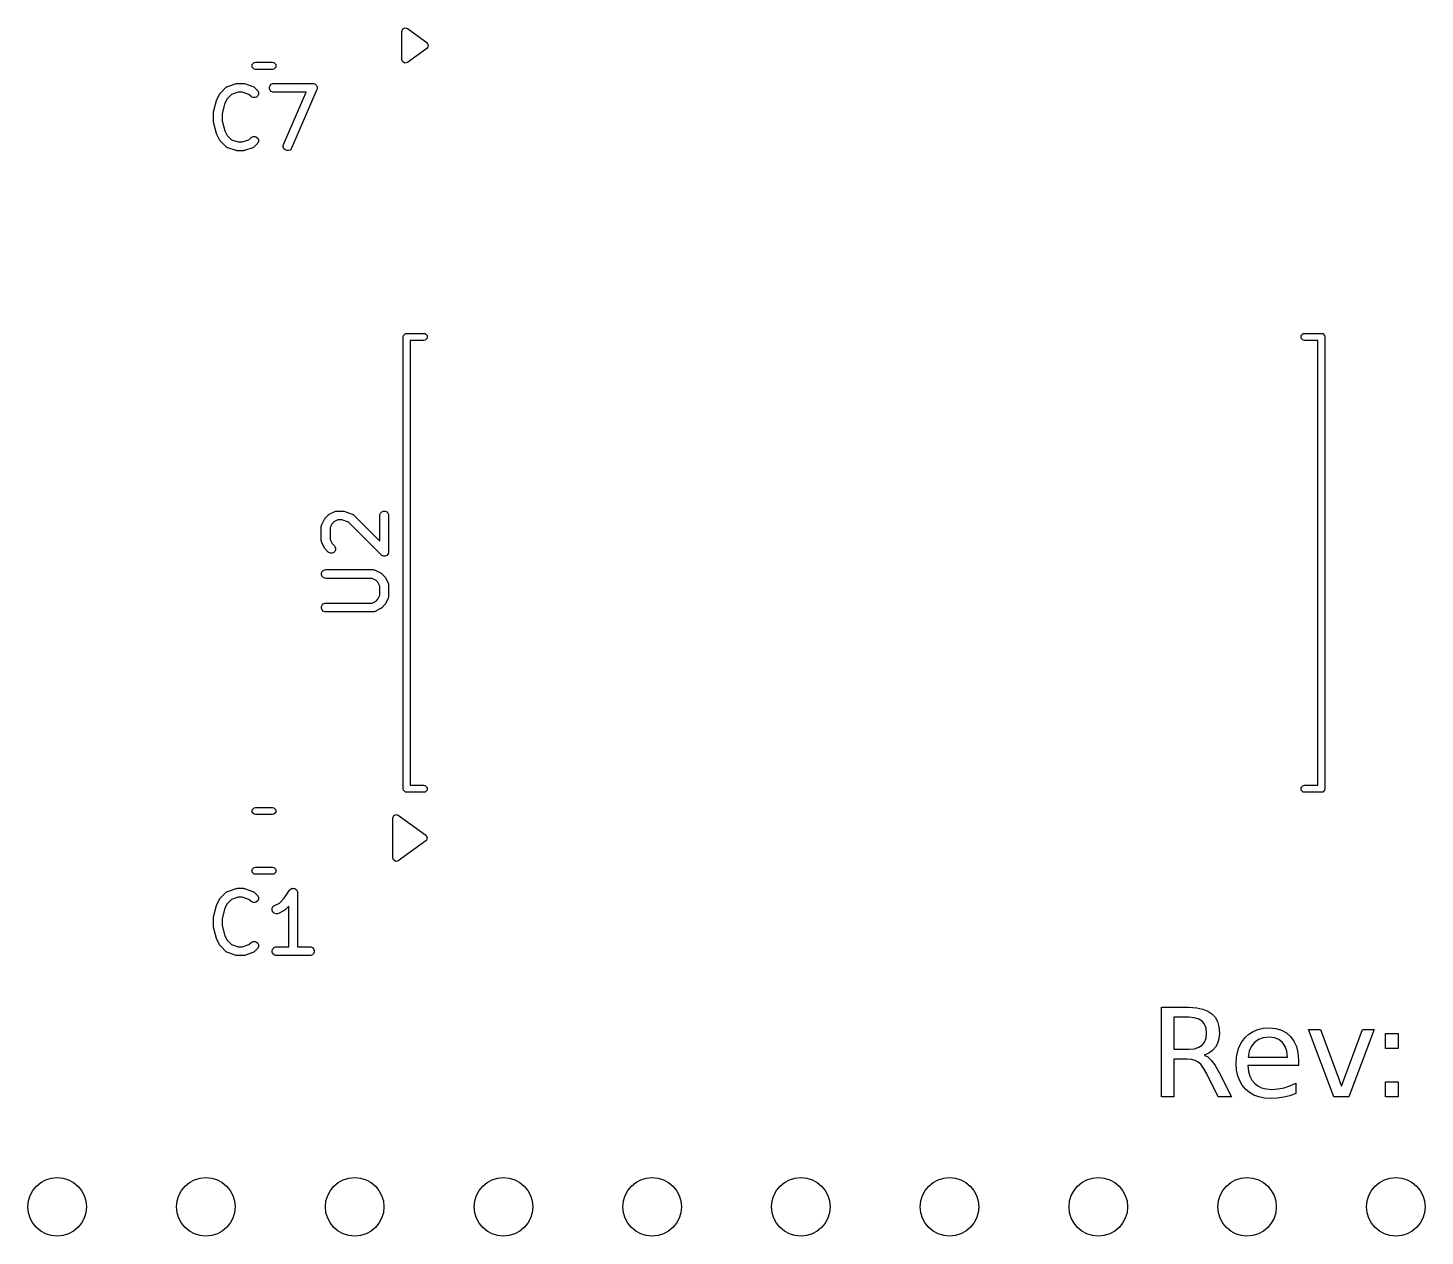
# Model space of a CAD drawing. Extents: x 2.38 to 6.32, y -6.44 to -4.5.
# Drawn here: x 4.221 to 5.161, y -6.437 to -5.625 of the extents above; entities that cross this region are included whole.
import ezdxf

# ---------------------------------------------------------------- set-up
doc = ezdxf.new("R2010")
doc.units = 0
doc.header["$MEASUREMENT"] = 0
doc.layers.add('BLACK', color=7, linetype='CONTINUOUS')

msp = doc.modelspace()

# ---------------------------------------------------------------- linework, layer by layer
at = {"layer": 'BLACK', "linetype": 'CONTINUOUS'}
for p, q in [((4.47264, -5.62687), (4.47333, -5.6252)), ((4.47333, -5.6252), (4.475, -5.62451)), ((4.475, -5.62451), (4.47639, -5.62496)), ((4.47639, -5.62496), (4.48938, -5.63441)), ((4.47264, -5.64577), (4.47264, -5.62687)), ((4.48938, -5.63441), (4.49033, -5.63595)), ((4.49033, -5.63595), (4.4899, -5.63771)), ((4.48938, -5.63823), (4.47639, -5.64768)), ((4.4899, -5.63771), (4.48938, -5.63823)), ((4.37198, -5.6491), (4.37326, -5.64782)), ((4.37198, -5.6509), (4.37198, -5.6491)), ((4.37326, -5.65218), (4.37198, -5.6509)), ((4.37326, -5.64782), (4.37416, -5.64764)), ((4.37416, -5.65236), (4.37326, -5.65218)), ((4.37416, -5.64764), (4.38568, -5.64764)), ((4.38568, -5.65236), (4.37416, -5.65236)), ((4.38568, -5.64764), (4.38658, -5.64782)), ((4.38658, -5.65218), (4.38568, -5.65236)), ((4.38658, -5.64782), (4.38786, -5.6491)), ((4.38786, -5.6509), (4.38658, -5.65218)), ((4.38786, -5.6491), (4.38786, -5.6509)), ((4.47309, -5.64716), (4.47264, -5.64577)), ((4.47463, -5.6481), (4.47309, -5.64716)), ((4.47639, -5.64768), (4.47463, -5.6481)), ((4.3544, -5.66454), (4.35485, -5.66418)), ((4.35485, -5.66418), (4.35494, -5.66414)), ((4.35494, -5.66414), (4.35502, -5.66407)), ((4.35502, -5.66407), (4.35555, -5.66383)), ((4.35555, -5.66383), (4.36118, -5.66196)), ((4.36118, -5.66196), (4.36146, -5.66189)), ((4.36146, -5.66189), (4.36153, -5.66186)), ((4.36153, -5.66186), (4.36164, -5.66185)), ((4.36164, -5.66185), (4.36174, -5.66183)), ((4.36174, -5.66183), (4.36182, -5.66183)), ((4.36182, -5.66183), (4.36211, -5.6618)), ((4.36211, -5.6618), (4.36586, -5.6618)), ((4.36586, -5.6618), (4.36615, -5.66183)), ((4.36615, -5.66183), (4.36623, -5.66183)), ((4.36623, -5.66183), (4.36633, -5.66185)), ((4.36633, -5.66185), (4.36644, -5.66186)), ((4.36644, -5.66186), (4.36651, -5.66189)), ((4.36651, -5.66189), (4.36679, -5.66196)), ((4.36679, -5.66196), (4.37242, -5.66383)), ((4.37242, -5.66383), (4.37295, -5.66407)), ((4.37295, -5.66407), (4.37303, -5.66414)), ((4.37303, -5.66414), (4.37313, -5.66418)), ((4.37313, -5.66418), (4.37357, -5.66454)), ((4.38359, -5.66418), (4.38403, -5.66312)), ((4.38359, -5.66533), (4.38359, -5.66418)), ((4.38403, -5.66312), (4.38484, -5.6623)), ((4.38484, -5.6623), (4.38591, -5.66186)), ((4.38591, -5.66186), (4.38648, -5.6618)), ((4.38648, -5.6618), (4.41273, -5.6618)), ((4.41273, -5.6618), (4.41331, -5.66186)), ((4.41331, -5.66186), (4.41332, -5.66187)), ((4.41332, -5.66187), (4.41334, -5.66187)), ((4.41334, -5.66187), (4.41385, -5.66209)), ((4.41385, -5.66209), (4.41437, -5.6623)), ((4.41437, -5.6623), (4.41438, -5.66231)), ((4.41438, -5.66231), (4.4144, -5.66232)), ((4.4144, -5.66232), (4.41479, -5.66272)), ((4.41479, -5.66272), (4.41518, -5.66312)), ((4.41518, -5.66312), (4.41519, -5.66313)), ((4.41519, -5.66313), (4.4152, -5.66315)), ((4.4152, -5.66315), (4.41541, -5.66367)), ((4.41541, -5.66367), (4.41563, -5.66418)), ((4.41563, -5.66418), (4.41563, -5.6642)), ((4.41563, -5.6642), (4.41563, -5.66422)), ((4.41563, -5.66422), (4.41563, -5.66477)), ((4.34612, -5.68091), (4.348, -5.67341)), ((4.348, -5.67341), (4.34801, -5.67337)), ((4.34801, -5.67335), (4.34811, -5.67311)), ((4.34801, -5.67337), (4.34801, -5.67335)), ((4.34811, -5.67311), (4.34819, -5.67287)), ((4.34819, -5.67287), (4.34821, -5.67285)), ((4.34821, -5.67285), (4.34822, -5.67281)), ((4.34822, -5.67281), (4.3501, -5.66906)), ((4.3501, -5.66906), (4.35025, -5.66881)), ((4.35025, -5.66881), (4.35028, -5.66874)), ((4.35028, -5.66874), (4.35035, -5.66866)), ((4.35035, -5.66866), (4.3504, -5.66857)), ((4.3504, -5.66857), (4.35046, -5.66852)), ((4.35046, -5.66852), (4.35065, -5.66829)), ((4.35065, -5.66829), (4.3544, -5.66454)), ((4.35516, -5.67213), (4.35365, -5.67516)), ((4.35808, -5.66921), (4.35516, -5.67213)), ((4.36259, -5.66771), (4.35808, -5.66921)), ((4.36538, -5.66771), (4.36259, -5.66771)), ((4.36989, -5.66921), (4.36538, -5.66771)), ((4.37127, -5.67059), (4.36989, -5.66921)), ((4.37172, -5.67096), (4.37127, -5.67059)), ((4.37278, -5.6714), (4.37172, -5.67096)), ((4.37394, -5.6714), (4.37278, -5.6714)), ((4.37357, -5.66454), (4.37545, -5.66642)), ((4.375, -5.67096), (4.37394, -5.6714)), ((4.37581, -5.67015), (4.375, -5.67096)), ((4.37545, -5.66642), (4.37581, -5.66687)), ((4.37581, -5.66687), (4.37626, -5.66793)), ((4.37626, -5.66908), (4.37581, -5.67015)), ((4.37626, -5.66793), (4.37626, -5.66908)), ((4.38403, -5.6664), (4.38359, -5.66533)), ((4.38484, -5.66721), (4.38403, -5.6664)), ((4.38591, -5.66765), (4.38484, -5.66721)), ((4.38648, -5.66771), (4.38591, -5.66765)), ((4.40825, -5.66771), (4.38648, -5.66771)), ((4.39314, -5.70296), (4.40825, -5.66771)), ((4.41544, -5.66592), (4.39857, -5.70529)), ((4.41562, -5.66537), (4.41544, -5.66592)), ((4.41563, -5.66533), (4.41562, -5.66535)), ((4.41562, -5.66535), (4.41562, -5.66537)), ((4.41563, -5.66477), (4.41563, -5.66533)), ((4.34603, -5.68163), (4.34604, -5.68153)), ((4.34603, -5.68725), (4.34603, -5.68163)), ((4.34604, -5.68149), (4.34607, -5.68127)), ((4.34604, -5.68153), (4.34604, -5.68149)), ((4.34607, -5.68127), (4.34609, -5.68105)), ((4.34609, -5.68105), (4.34611, -5.68101)), ((4.34611, -5.68101), (4.34612, -5.68091)), ((4.35365, -5.67516), (4.35194, -5.68199)), ((4.35194, -5.68199), (4.35194, -5.68689)), ((4.34604, -5.68735), (4.34603, -5.68725)), ((4.34604, -5.6874), (4.34604, -5.68735)), ((4.34607, -5.68761), (4.34604, -5.6874)), ((4.34609, -5.68783), (4.34607, -5.68761)), ((4.34611, -5.68787), (4.34609, -5.68783)), ((4.34612, -5.68797), (4.34611, -5.68787)), ((4.348, -5.69547), (4.34612, -5.68797)), ((4.35194, -5.68689), (4.35365, -5.69372)), ((4.34801, -5.69551), (4.348, -5.69547)), ((4.34801, -5.69553), (4.34801, -5.69551)), ((4.34811, -5.69577), (4.34801, -5.69553)), ((4.34819, -5.69601), (4.34811, -5.69577)), ((4.34821, -5.69603), (4.34819, -5.69601)), ((4.34822, -5.69607), (4.34821, -5.69603)), ((4.3501, -5.69982), (4.34822, -5.69607)), ((4.35025, -5.70007), (4.3501, -5.69982)), ((4.35028, -5.70014), (4.35025, -5.70007)), ((4.35035, -5.70022), (4.35028, -5.70014)), ((4.3504, -5.70031), (4.35035, -5.70022)), ((4.35046, -5.70036), (4.3504, -5.70031)), ((4.35065, -5.70059), (4.35046, -5.70036)), ((4.3544, -5.70434), (4.35065, -5.70059)), ((4.35365, -5.69372), (4.35516, -5.69675)), ((4.35516, -5.69675), (4.35808, -5.69967)), ((4.35808, -5.69967), (4.36259, -5.70117)), ((4.36259, -5.70117), (4.36538, -5.70117)), ((4.36538, -5.70117), (4.36989, -5.69967)), ((4.36989, -5.69967), (4.37127, -5.69829)), ((4.37127, -5.69829), (4.37172, -5.69792)), ((4.37172, -5.69792), (4.37278, -5.69748)), ((4.37278, -5.69748), (4.37394, -5.69748)), ((4.37394, -5.69748), (4.375, -5.69792)), ((4.375, -5.69792), (4.37581, -5.69874)), ((4.37581, -5.69874), (4.37626, -5.6998)), ((4.37626, -5.70095), (4.37581, -5.70202)), ((4.37626, -5.6998), (4.37626, -5.70095)), ((4.35485, -5.70471), (4.3544, -5.70434)), ((4.35494, -5.70475), (4.35485, -5.70471)), ((4.35502, -5.70482), (4.35494, -5.70475)), ((4.35555, -5.70505), (4.35502, -5.70482)), ((4.36118, -5.70693), (4.35555, -5.70505)), ((4.36146, -5.70699), (4.36118, -5.70693)), ((4.36153, -5.70702), (4.36146, -5.70699)), ((4.36164, -5.70703), (4.36153, -5.70702)), ((4.36174, -5.70706), (4.36164, -5.70703)), ((4.36182, -5.70705), (4.36174, -5.70706)), ((4.36211, -5.70708), (4.36182, -5.70705)), ((4.36586, -5.70708), (4.36211, -5.70708)), ((4.36615, -5.70705), (4.36586, -5.70708)), ((4.36623, -5.70706), (4.36615, -5.70705)), ((4.36633, -5.70703), (4.36623, -5.70706)), ((4.36644, -5.70702), (4.36633, -5.70703)), ((4.36651, -5.70699), (4.36644, -5.70702)), ((4.36679, -5.70693), (4.36651, -5.70699)), ((4.37242, -5.70505), (4.36679, -5.70693)), ((4.37295, -5.70482), (4.37242, -5.70505)), ((4.37303, -5.70475), (4.37295, -5.70482)), ((4.37313, -5.70471), (4.37303, -5.70475)), ((4.37357, -5.70434), (4.37313, -5.70471)), ((4.37545, -5.70247), (4.37357, -5.70434)), ((4.37581, -5.70202), (4.37545, -5.70247)), ((4.39295, -5.70467), (4.39297, -5.70352)), ((4.39338, -5.70574), (4.39295, -5.70467)), ((4.39297, -5.70352), (4.39314, -5.70296)), ((4.39419, -5.70656), (4.39338, -5.70574)), ((4.39525, -5.70702), (4.39419, -5.70656)), ((4.3964, -5.70703), (4.39525, -5.70702)), ((4.39747, -5.7066), (4.3964, -5.70703)), ((4.39829, -5.7058), (4.39747, -5.7066)), ((4.39857, -5.70529), (4.39829, -5.7058)), ((4.47362, -5.83228), (4.4738, -5.83138)), ((4.47362, -5.98425), (4.47362, -5.83228)), ((4.4738, -5.83138), (4.47508, -5.8301)), ((4.47508, -5.8301), (4.47598, -5.82992)), ((4.47598, -5.82992), (4.4874, -5.82992)), ((4.4874, -5.82992), (4.48831, -5.8301)), ((4.48831, -5.8301), (4.48958, -5.83138)), ((4.48958, -5.83319), (4.48831, -5.83447)), ((4.48958, -5.83138), (4.48958, -5.83319)), ((5.07735, -5.83138), (5.07862, -5.8301)), ((5.07735, -5.83319), (5.07735, -5.83138)), ((5.07862, -5.83447), (5.07735, -5.83319)), ((5.07862, -5.8301), (5.07953, -5.82992)), ((5.07953, -5.82992), (5.09094, -5.82992)), ((5.09094, -5.82992), (5.09185, -5.8301)), ((5.09185, -5.8301), (5.09313, -5.83138)), ((5.09313, -5.83138), (5.09331, -5.83228)), ((5.09331, -5.83228), (5.09331, -5.98425)), ((4.4874, -5.83465), (4.47835, -5.83465)), ((4.47835, -5.83465), (4.47835, -5.98425)), ((4.48831, -5.83447), (4.4874, -5.83465)), ((5.07953, -5.83465), (5.07862, -5.83447)), ((5.08858, -5.83465), (5.07953, -5.83465)), ((5.08858, -5.98425), (5.08858, -5.83465)), ((4.41881, -5.95856), (4.42068, -5.95481)), ((4.42068, -5.95481), (4.42084, -5.95456)), ((4.42084, -5.95456), (4.42087, -5.95449)), ((4.42087, -5.95449), (4.42094, -5.95441)), ((4.42094, -5.95441), (4.42099, -5.95432)), ((4.42099, -5.95432), (4.42105, -5.95427)), ((4.42105, -5.95427), (4.42124, -5.95404)), ((4.42124, -5.95404), (4.42311, -5.95217)), ((4.42311, -5.95217), (4.42334, -5.95198)), ((4.42334, -5.95198), (4.42339, -5.95192)), ((4.42339, -5.95192), (4.42348, -5.95187)), ((4.42348, -5.95187), (4.42356, -5.9518)), ((4.42356, -5.9518), (4.42363, -5.95177)), ((4.42363, -5.95177), (4.42388, -5.95161)), ((4.42388, -5.95161), (4.42763, -5.94974)), ((4.42965, -5.95533), (4.42695, -5.95668)), ((4.42763, -5.94974), (4.42817, -5.94953)), ((4.42817, -5.94953), (4.42827, -5.94953)), ((4.42827, -5.94953), (4.42837, -5.94948)), ((4.42837, -5.94948), (4.42895, -5.94943)), ((4.42895, -5.94943), (4.4327, -5.94943)), ((4.43222, -5.95533), (4.42965, -5.95533)), ((4.43673, -5.95684), (4.43222, -5.95533)), ((4.4327, -5.94943), (4.43299, -5.94946)), ((4.43299, -5.94946), (4.43307, -5.94945)), ((4.43307, -5.94945), (4.43317, -5.94947)), ((4.43317, -5.94947), (4.43327, -5.94948)), ((4.43327, -5.94948), (4.43335, -5.94951)), ((4.43335, -5.94951), (4.43363, -5.94958)), ((4.43363, -5.94958), (4.43926, -5.95145)), ((4.43926, -5.95145), (4.43978, -5.95169)), ((4.43978, -5.95169), (4.43986, -5.95176)), ((4.43986, -5.95176), (4.43996, -5.9518)), ((4.43996, -5.9518), (4.44041, -5.95217)), ((4.44041, -5.95217), (4.45787, -5.96962)), ((4.45787, -5.95238), (4.45792, -5.9518)), ((4.45787, -5.96962), (4.45787, -5.95238)), ((4.45792, -5.9518), (4.45836, -5.95074)), ((4.45836, -5.95074), (4.45918, -5.94993)), ((4.45918, -5.94993), (4.46024, -5.94948)), ((4.46024, -5.94948), (4.4614, -5.94948)), ((4.4614, -5.94948), (4.46246, -5.94993)), ((4.46246, -5.94993), (4.46327, -5.95074)), ((4.46327, -5.95074), (4.46372, -5.9518)), ((4.46372, -5.9518), (4.46377, -5.95238)), ((4.46377, -5.95238), (4.46377, -5.97675)), ((4.4185, -5.95988), (4.41855, -5.9593)), ((4.4185, -5.96925), (4.4185, -5.95988)), ((4.41855, -5.9593), (4.41859, -5.95921)), ((4.41859, -5.95921), (4.4186, -5.9591)), ((4.4186, -5.9591), (4.41881, -5.95856)), ((4.42575, -5.95788), (4.4244, -5.96058)), ((4.4244, -5.96058), (4.4244, -5.96856)), ((4.42695, -5.95668), (4.42575, -5.95788)), ((4.45873, -5.97884), (4.43673, -5.95684)), ((4.41855, -5.96983), (4.4185, -5.96925)), ((4.41859, -5.96993), (4.41855, -5.96983)), ((4.4186, -5.97003), (4.41859, -5.96993)), ((4.41881, -5.97057), (4.4186, -5.97003)), ((4.42068, -5.97432), (4.41881, -5.97057)), ((4.42084, -5.97457), (4.42068, -5.97432)), ((4.4244, -5.96856), (4.42575, -5.97125)), ((4.42575, -5.97125), (4.42729, -5.97279)), ((4.42729, -5.97279), (4.42765, -5.97324)), ((4.42765, -5.97324), (4.4281, -5.9743)), ((4.4281, -5.9743), (4.4281, -5.97545)), ((4.42087, -5.97464), (4.42084, -5.97457)), ((4.42094, -5.97472), (4.42087, -5.97464)), ((4.42099, -5.97481), (4.42094, -5.97472)), ((4.42105, -5.97486), (4.42099, -5.97481)), ((4.42124, -5.97509), (4.42105, -5.97486)), ((4.42311, -5.97697), (4.42124, -5.97509)), ((4.42356, -5.97733), (4.42311, -5.97697)), ((4.42462, -5.97777), (4.42356, -5.97733)), ((4.42578, -5.97777), (4.42462, -5.97777)), ((4.42684, -5.97733), (4.42578, -5.97777)), ((4.42765, -5.97652), (4.42684, -5.97733)), ((4.4281, -5.97545), (4.42765, -5.97652)), ((4.45918, -5.97921), (4.45873, -5.97884)), ((4.45993, -5.97952), (4.45918, -5.97921)), ((4.46024, -5.97965), (4.45993, -5.97952)), ((4.4614, -5.97965), (4.46024, -5.97965)), ((4.46024, -5.97965), (4.46024, -5.97965)), ((4.46246, -5.97921), (4.4614, -5.97965)), ((4.46327, -5.97839), (4.46246, -5.97921)), ((4.46359, -5.97764), (4.46327, -5.97839)), ((4.46372, -5.97733), (4.46359, -5.97764)), ((4.46377, -5.97675), (4.46372, -5.97733)), ((4.41855, -5.99117), (4.41899, -5.99011)), ((4.41855, -5.99233), (4.41855, -5.99117)), ((4.41899, -5.99339), (4.41855, -5.99233)), ((4.41899, -5.99011), (4.41981, -5.9893)), ((4.41981, -5.9893), (4.42087, -5.98886)), ((4.42087, -5.98886), (4.42145, -5.9888)), ((4.42145, -5.9888), (4.45332, -5.9888)), ((4.45332, -5.9888), (4.4539, -5.98886)), ((4.4539, -5.98886), (4.45399, -5.9889)), ((4.45399, -5.9889), (4.4541, -5.9889)), ((4.4541, -5.9889), (4.45464, -5.98911)), ((4.45464, -5.98911), (4.45839, -5.99098)), ((4.45839, -5.99098), (4.45864, -5.99114)), ((4.45864, -5.99114), (4.45871, -5.99117)), ((4.45871, -5.99117), (4.45879, -5.99124)), ((4.45879, -5.99124), (4.45888, -5.99129)), ((4.45888, -5.99129), (4.45893, -5.99135)), ((4.45893, -5.99135), (4.45916, -5.99154)), ((4.45916, -5.99154), (4.46103, -5.99341)), ((4.47362, -6.13622), (4.47362, -5.98425)), ((4.47835, -5.98425), (4.47835, -6.13386)), ((5.08858, -6.13386), (5.08858, -5.98425)), ((5.09331, -5.98425), (5.09331, -6.13622)), ((4.41981, -5.99421), (4.41899, -5.99339)), ((4.42087, -5.99465), (4.41981, -5.99421)), ((4.42145, -5.9947), (4.42087, -5.99465)), ((4.45262, -5.9947), (4.42145, -5.9947)), ((4.45532, -5.99605), (4.45262, -5.9947)), ((4.45652, -5.99725), (4.45532, -5.99605)), ((4.45787, -5.99995), (4.45652, -5.99725)), ((4.45787, -6.00605), (4.45787, -5.99995)), ((4.46103, -5.99341), (4.46122, -5.99364)), ((4.46122, -5.99364), (4.46128, -5.99369)), ((4.46128, -5.99369), (4.46133, -5.99378)), ((4.46133, -5.99378), (4.4614, -5.99386)), ((4.4614, -5.99386), (4.46143, -5.99393)), ((4.46143, -5.99393), (4.46159, -5.99418)), ((4.46159, -5.99418), (4.46346, -5.99793)), ((4.46346, -5.99793), (4.46367, -5.99847)), ((4.46367, -5.99847), (4.46368, -5.99858)), ((4.46368, -5.99858), (4.46372, -5.99867)), ((4.46372, -5.99867), (4.46377, -5.99925)), ((4.46377, -5.99925), (4.46377, -6.00675)), ((4.41899, -6.01261), (4.41981, -6.01179)), ((4.41981, -6.01179), (4.42087, -6.01135)), ((4.42087, -6.01135), (4.42145, -6.0113)), ((4.42145, -6.0113), (4.45262, -6.0113)), ((4.45262, -6.0113), (4.45532, -6.00995)), ((4.45532, -6.00995), (4.45652, -6.00875)), ((4.45652, -6.00875), (4.45787, -6.00605)), ((4.46159, -6.01182), (4.46143, -6.01207)), ((4.46346, -6.00807), (4.46159, -6.01182)), ((4.46367, -6.00753), (4.46346, -6.00807)), ((4.46368, -6.00742), (4.46367, -6.00753)), ((4.46372, -6.00733), (4.46368, -6.00742)), ((4.46377, -6.00675), (4.46372, -6.00733)), ((4.41855, -6.01367), (4.41899, -6.01261)), ((4.41855, -6.01482), (4.41855, -6.01367)), ((4.41899, -6.01589), (4.41855, -6.01482)), ((4.41981, -6.0167), (4.41899, -6.01589)), ((4.42087, -6.01714), (4.41981, -6.0167)), ((4.42145, -6.0172), (4.42087, -6.01714)), ((4.45332, -6.0172), (4.42145, -6.0172)), ((4.4539, -6.01714), (4.45332, -6.0172)), ((4.45399, -6.0171), (4.4539, -6.01714)), ((4.4541, -6.0171), (4.45399, -6.0171)), ((4.45464, -6.01689), (4.4541, -6.0171)), ((4.45839, -6.01501), (4.45464, -6.01689)), ((4.45864, -6.01486), (4.45839, -6.01501)), ((4.45871, -6.01483), (4.45864, -6.01486)), ((4.45879, -6.01476), (4.45871, -6.01483)), ((4.45888, -6.01471), (4.45879, -6.01476)), ((4.45893, -6.01465), (4.45888, -6.01471)), ((4.45916, -6.01446), (4.45893, -6.01465)), ((4.46103, -6.01259), (4.45916, -6.01446)), ((4.46122, -6.01236), (4.46103, -6.01259)), ((4.46128, -6.01231), (4.46122, -6.01236)), ((4.46133, -6.01222), (4.46128, -6.01231)), ((4.4614, -6.01214), (4.46133, -6.01222)), ((4.46143, -6.01207), (4.4614, -6.01214)), ((4.47835, -6.13386), (4.4874, -6.13386)), ((4.4874, -6.13386), (4.48831, -6.13404)), ((4.48831, -6.13404), (4.48958, -6.13532)), ((5.07735, -6.13532), (5.07862, -6.13404)), ((5.07862, -6.13404), (5.07953, -6.13386)), ((5.07953, -6.13386), (5.08858, -6.13386)), ((4.4738, -6.13712), (4.47362, -6.13622)), ((4.47508, -6.1384), (4.4738, -6.13712)), ((4.47598, -6.13858), (4.47508, -6.1384)), ((4.4874, -6.13858), (4.47598, -6.13858)), ((4.48831, -6.1384), (4.4874, -6.13858)), ((4.48958, -6.13712), (4.48831, -6.1384)), ((4.48958, -6.13532), (4.48958, -6.13712)), ((5.07735, -6.13712), (5.07735, -6.13532)), ((5.07862, -6.1384), (5.07735, -6.13712)), ((5.07953, -6.13858), (5.07862, -6.1384)), ((5.09094, -6.13858), (5.07953, -6.13858)), ((5.09185, -6.1384), (5.09094, -6.13858)), ((5.09313, -6.13712), (5.09185, -6.1384)), ((5.09331, -6.13622), (5.09313, -6.13712)), ((4.37198, -6.15028), (4.37326, -6.149)), ((4.37198, -6.15209), (4.37198, -6.15028)), ((4.37326, -6.15336), (4.37198, -6.15209)), ((4.37326, -6.149), (4.37416, -6.14882)), ((4.37416, -6.14882), (4.38568, -6.14882)), ((4.38568, -6.14882), (4.38658, -6.149)), ((4.38658, -6.149), (4.38786, -6.15028)), ((4.38786, -6.15209), (4.38658, -6.15336)), ((4.38786, -6.15028), (4.38786, -6.15209)), ((4.37416, -6.15354), (4.37326, -6.15336)), ((4.38568, -6.15354), (4.37416, -6.15354)), ((4.38658, -6.15336), (4.38568, -6.15354)), ((4.46654, -6.15591), (4.46723, -6.15424)), ((4.46654, -6.18268), (4.46654, -6.15591)), ((4.46723, -6.15424), (4.4689, -6.15354)), ((4.4689, -6.15354), (4.47028, -6.15399)), ((4.47028, -6.15399), (4.48879, -6.16738)), ((4.48879, -6.17121), (4.47028, -6.18459)), ((4.48879, -6.16738), (4.48973, -6.16892)), ((4.48932, -6.17068), (4.48879, -6.17121)), ((4.48973, -6.16892), (4.48932, -6.17068)), ((4.37198, -6.19043), (4.37326, -6.18916)), ((4.37198, -6.19224), (4.37198, -6.19043)), ((4.37326, -6.18916), (4.37416, -6.18898)), ((4.37416, -6.18898), (4.38568, -6.18898)), ((4.38568, -6.18898), (4.38658, -6.18916)), ((4.38658, -6.18916), (4.38786, -6.19043)), ((4.38786, -6.19043), (4.38786, -6.19224)), ((4.46698, -6.18406), (4.46654, -6.18268)), ((4.46852, -6.18501), (4.46698, -6.18406)), ((4.47028, -6.18459), (4.46852, -6.18501)), ((4.37326, -6.19352), (4.37198, -6.19224)), ((4.37416, -6.1937), (4.37326, -6.19352)), ((4.38568, -6.1937), (4.37416, -6.1937)), ((4.38658, -6.19352), (4.38568, -6.1937)), ((4.38786, -6.19224), (4.38658, -6.19352)), ((4.35065, -6.20963), (4.3544, -6.20588)), ((4.3544, -6.20588), (4.35485, -6.20551)), ((4.35485, -6.20551), (4.35494, -6.20547)), ((4.35494, -6.20547), (4.35502, -6.2054)), ((4.35502, -6.2054), (4.35555, -6.20517)), ((4.35555, -6.20517), (4.36118, -6.20329)), ((4.36259, -6.20905), (4.35808, -6.21055)), ((4.36118, -6.20329), (4.36146, -6.20323)), ((4.36146, -6.20323), (4.36153, -6.2032)), ((4.36153, -6.2032), (4.36164, -6.20319)), ((4.36164, -6.20319), (4.36174, -6.20317)), ((4.36174, -6.20317), (4.36182, -6.20317)), ((4.36182, -6.20317), (4.36211, -6.20314)), ((4.36211, -6.20314), (4.36586, -6.20314)), ((4.36538, -6.20905), (4.36259, -6.20905)), ((4.36989, -6.21055), (4.36538, -6.20905)), ((4.36586, -6.20314), (4.36615, -6.20317)), ((4.36615, -6.20317), (4.36623, -6.20317)), ((4.36623, -6.20317), (4.36633, -6.20319)), ((4.36633, -6.20319), (4.36644, -6.2032)), ((4.36644, -6.2032), (4.36651, -6.20323)), ((4.36651, -6.20323), (4.36679, -6.20329)), ((4.36679, -6.20329), (4.37242, -6.20517)), ((4.37242, -6.20517), (4.37295, -6.2054)), ((4.37295, -6.2054), (4.37303, -6.20547)), ((4.37303, -6.20547), (4.37313, -6.20551)), ((4.37313, -6.20551), (4.37357, -6.20588)), ((4.37357, -6.20588), (4.37545, -6.20776)), ((4.37545, -6.20776), (4.37581, -6.2082)), ((4.37581, -6.2082), (4.37626, -6.20927)), ((4.39356, -6.20984), (4.39715, -6.20446)), ((4.39715, -6.20445), (4.39752, -6.20401)), ((4.39715, -6.20446), (4.39715, -6.20445)), ((4.39715, -6.20445), (4.39715, -6.20445)), ((4.39715, -6.20446), (4.39715, -6.20446)), ((4.39752, -6.20401), (4.39776, -6.20385)), ((4.39776, -6.20385), (4.39797, -6.20364)), ((4.39797, -6.20364), (4.39823, -6.20353)), ((4.39823, -6.20353), (4.39847, -6.20337)), ((4.39847, -6.20337), (4.39876, -6.20331)), ((4.39876, -6.20331), (4.39903, -6.2032)), ((4.39903, -6.2032), (4.39932, -6.2032)), ((4.39932, -6.2032), (4.3996, -6.20314)), ((4.3996, -6.20314), (4.39989, -6.2032)), ((4.39989, -6.2032), (4.40018, -6.2032)), ((4.40018, -6.2032), (4.40045, -6.20331)), ((4.40045, -6.20331), (4.40073, -6.20337)), ((4.40073, -6.20337), (4.40098, -6.20353)), ((4.40098, -6.20353), (4.40125, -6.20364)), ((4.40125, -6.20364), (4.40145, -6.20384)), ((4.40145, -6.20384), (4.40169, -6.20401)), ((4.40169, -6.20401), (4.40185, -6.20425)), ((4.40185, -6.20425), (4.40206, -6.20445)), ((4.40206, -6.20445), (4.40217, -6.20472)), ((4.40217, -6.20472), (4.40233, -6.20496)), ((4.40233, -6.20496), (4.40239, -6.20525)), ((4.40239, -6.20525), (4.4025, -6.20552)), ((4.4025, -6.20552), (4.40256, -6.20609)), ((4.40256, -6.20609), (4.40256, -6.20609)), ((4.40256, -6.20609), (4.40256, -6.20609)), ((4.40256, -6.20609), (4.40256, -6.2061)), ((4.40256, -6.2061), (4.40256, -6.24251)), ((4.34612, -6.22225), (4.348, -6.21475)), ((4.348, -6.21475), (4.34801, -6.21471)), ((4.34801, -6.21469), (4.34811, -6.21445)), ((4.34801, -6.21471), (4.34801, -6.21469)), ((4.34811, -6.21445), (4.34819, -6.21421)), ((4.34819, -6.21421), (4.34821, -6.21419)), ((4.34821, -6.21419), (4.34822, -6.21415)), ((4.34822, -6.21415), (4.3501, -6.2104)), ((4.3501, -6.2104), (4.35025, -6.21015)), ((4.35025, -6.21015), (4.35028, -6.21008)), ((4.35028, -6.21008), (4.35035, -6.21)), ((4.35035, -6.21), (4.3504, -6.20991)), ((4.3504, -6.20991), (4.35046, -6.20986)), ((4.35046, -6.20986), (4.35065, -6.20963)), ((4.35365, -6.2165), (4.35194, -6.22333)), ((4.35516, -6.21347), (4.35365, -6.2165)), ((4.35808, -6.21055), (4.35516, -6.21347)), ((4.37127, -6.21193), (4.36989, -6.21055)), ((4.37172, -6.2123), (4.37127, -6.21193)), ((4.37278, -6.21274), (4.37172, -6.2123)), ((4.37394, -6.21274), (4.37278, -6.21274)), ((4.375, -6.2123), (4.37394, -6.21274)), ((4.37581, -6.21149), (4.375, -6.2123)), ((4.37626, -6.21042), (4.37581, -6.21149)), ((4.37626, -6.20927), (4.37626, -6.21042)), ((4.38543, -6.21697), (4.38579, -6.21588)), ((4.38551, -6.21812), (4.38543, -6.21697)), ((4.38603, -6.21915), (4.38551, -6.21812)), ((4.38579, -6.21588), (4.38655, -6.21501)), ((4.38655, -6.21501), (4.38704, -6.2147)), ((4.38704, -6.2147), (4.39036, -6.21304)), ((4.39343, -6.21811), (4.38968, -6.21998)), ((4.39036, -6.21304), (4.39356, -6.20984)), ((4.39368, -6.21795), (4.39343, -6.21811)), ((4.39375, -6.21792), (4.39368, -6.21795)), ((4.39383, -6.21786), (4.39375, -6.21792)), ((4.39392, -6.2178), (4.39383, -6.21786)), ((4.39397, -6.21774), (4.39392, -6.2178)), ((4.3942, -6.21756), (4.39397, -6.21774)), ((4.39665, -6.2151), (4.3942, -6.21756)), ((4.39665, -6.24251), (4.39665, -6.2151)), ((4.34603, -6.22297), (4.34604, -6.22287)), ((4.34603, -6.22859), (4.34603, -6.22297)), ((4.34604, -6.22282), (4.34607, -6.22261)), ((4.34604, -6.22287), (4.34604, -6.22282)), ((4.34607, -6.22261), (4.34609, -6.22239)), ((4.34609, -6.22239), (4.34611, -6.22235)), ((4.34611, -6.22235), (4.34612, -6.22225)), ((4.35194, -6.22333), (4.35194, -6.22823)), ((4.3869, -6.21991), (4.38603, -6.21915)), ((4.38799, -6.22027), (4.3869, -6.21991)), ((4.38914, -6.22019), (4.38799, -6.22027)), ((4.38968, -6.21998), (4.38914, -6.22019)), ((4.34604, -6.22869), (4.34603, -6.22859)), ((4.34604, -6.22874), (4.34604, -6.22869)), ((4.34607, -6.22895), (4.34604, -6.22874)), ((4.34609, -6.22917), (4.34607, -6.22895)), ((4.34611, -6.22921), (4.34609, -6.22917)), ((4.34612, -6.22931), (4.34611, -6.22921)), ((4.348, -6.23681), (4.34612, -6.22931)), ((4.34801, -6.23685), (4.348, -6.23681)), ((4.34801, -6.23687), (4.34801, -6.23685)), ((4.34811, -6.23711), (4.34801, -6.23687)), ((4.34819, -6.23735), (4.34811, -6.23711)), ((4.34821, -6.23737), (4.34819, -6.23735)), ((4.34822, -6.23741), (4.34821, -6.23737)), ((4.3501, -6.24116), (4.34822, -6.23741)), ((4.35194, -6.22823), (4.35365, -6.23506)), ((4.35365, -6.23506), (4.35516, -6.23809)), ((4.35025, -6.24141), (4.3501, -6.24116)), ((4.35028, -6.24148), (4.35025, -6.24141)), ((4.35035, -6.24156), (4.35028, -6.24148)), ((4.3504, -6.24165), (4.35035, -6.24156)), ((4.35046, -6.2417), (4.3504, -6.24165)), ((4.35065, -6.24193), (4.35046, -6.2417)), ((4.3544, -6.24568), (4.35065, -6.24193)), ((4.35485, -6.24605), (4.3544, -6.24568)), ((4.35494, -6.24609), (4.35485, -6.24605)), ((4.35502, -6.24616), (4.35494, -6.24609)), ((4.35555, -6.24639), (4.35502, -6.24616)), ((4.35516, -6.23809), (4.35808, -6.24101)), ((4.36118, -6.24827), (4.35555, -6.24639)), ((4.35808, -6.24101), (4.36259, -6.24251)), ((4.36259, -6.24251), (4.36538, -6.24251)), ((4.36538, -6.24251), (4.36989, -6.24101)), ((4.37242, -6.24639), (4.36679, -6.24827)), ((4.36989, -6.24101), (4.37127, -6.23963)), ((4.37127, -6.23963), (4.37172, -6.23926)), ((4.37172, -6.23926), (4.37278, -6.23882)), ((4.37295, -6.24616), (4.37242, -6.24639)), ((4.37278, -6.23882), (4.37394, -6.23882)), ((4.37303, -6.24609), (4.37295, -6.24616)), ((4.37313, -6.24605), (4.37303, -6.24609)), ((4.37357, -6.24568), (4.37313, -6.24605)), ((4.37545, -6.2438), (4.37357, -6.24568)), ((4.37394, -6.23882), (4.375, -6.23926)), ((4.375, -6.23926), (4.37581, -6.24008)), ((4.37581, -6.24336), (4.37545, -6.2438)), ((4.37581, -6.24008), (4.37626, -6.24114)), ((4.37626, -6.24229), (4.37581, -6.24336)), ((4.37626, -6.24114), (4.37626, -6.24229)), ((4.38546, -6.24489), (4.3859, -6.24382)), ((4.38546, -6.24604), (4.38546, -6.24489)), ((4.3859, -6.24711), (4.38546, -6.24604)), ((4.3859, -6.24382), (4.38672, -6.24301)), ((4.38672, -6.24301), (4.38778, -6.24257)), ((4.38778, -6.24257), (4.38836, -6.24251)), ((4.38836, -6.24251), (4.39665, -6.24251)), ((4.40256, -6.24251), (4.41085, -6.24251)), ((4.41085, -6.24251), (4.41143, -6.24257)), ((4.41143, -6.24257), (4.4125, -6.24301)), ((4.4125, -6.24301), (4.41331, -6.24382)), ((4.41331, -6.24382), (4.41375, -6.24489)), ((4.41375, -6.24604), (4.41331, -6.24711)), ((4.41375, -6.24489), (4.41375, -6.24604)), ((4.36146, -6.24833), (4.36118, -6.24827)), ((4.36153, -6.24836), (4.36146, -6.24833)), ((4.36164, -6.24837), (4.36153, -6.24836)), ((4.36174, -6.24839), (4.36164, -6.24837)), ((4.36182, -6.24839), (4.36174, -6.24839)), ((4.36211, -6.24842), (4.36182, -6.24839)), ((4.36586, -6.24842), (4.36211, -6.24842)), ((4.36615, -6.24839), (4.36586, -6.24842)), ((4.36623, -6.24839), (4.36615, -6.24839)), ((4.36633, -6.24837), (4.36623, -6.24839)), ((4.36644, -6.24836), (4.36633, -6.24837)), ((4.36651, -6.24833), (4.36644, -6.24836)), ((4.36679, -6.24827), (4.36651, -6.24833)), ((4.38672, -6.24792), (4.3859, -6.24711)), ((4.38778, -6.24836), (4.38672, -6.24792)), ((4.38836, -6.24842), (4.38778, -6.24836)), ((4.41085, -6.24842), (4.38836, -6.24842)), ((4.41143, -6.24836), (4.41085, -6.24842)), ((4.4125, -6.24792), (4.41143, -6.24836)), ((4.41331, -6.24711), (4.4125, -6.24792)), ((4.98346, -6.31133), (4.98346, -6.28317)), ((4.98346, -6.28317), (5.00186, -6.28317)), ((5.00186, -6.28317), (5.00712, -6.2835)), ((5.00712, -6.2835), (5.01131, -6.28438)), ((5.01131, -6.28438), (5.01464, -6.28573)), ((5.00186, -6.28986), (4.99161, -6.28986)), ((4.99161, -6.28986), (4.99161, -6.31133)), ((5.0057, -6.29021), (5.00186, -6.28986)), ((5.00859, -6.29114), (5.0057, -6.29021)), ((5.01075, -6.29256), (5.00859, -6.29114)), ((5.01237, -6.29455), (5.01075, -6.29256)), ((5.01464, -6.28573), (5.01727, -6.2875)), ((5.01727, -6.2875), (5.01941, -6.28983)), ((5.01941, -6.28983), (5.02099, -6.2927)), ((5.02099, -6.2927), (5.02199, -6.29622)), ((5.01339, -6.29715), (5.01237, -6.29455)), ((5.01376, -6.30056), (5.01339, -6.29715)), ((5.01339, -6.30396), (5.01376, -6.30056)), ((5.02199, -6.29622), (5.02235, -6.30056)), ((5.02235, -6.30056), (5.02203, -6.30428)), ((5.03961, -6.30355), (5.04214, -6.30123)), ((5.04214, -6.30123), (5.04497, -6.29943)), ((5.04497, -6.29943), (5.04814, -6.29812)), ((5.04814, -6.29812), (5.05172, -6.2973)), ((5.05172, -6.2973), (5.05577, -6.29702)), ((5.05577, -6.29702), (5.06025, -6.29741)), ((5.06025, -6.29741), (5.06407, -6.29854)), ((5.06407, -6.29854), (5.06736, -6.30035)), ((5.06736, -6.30035), (5.0702, -6.30288)), ((5.0702, -6.30288), (5.07244, -6.30594)), ((5.0993, -6.34341), (5.08236, -6.29817)), ((5.08236, -6.29817), (5.09022, -6.29817)), ((5.09022, -6.29817), (5.10435, -6.33614)), ((5.10435, -6.33614), (5.11846, -6.29817)), ((5.12633, -6.29817), (5.10939, -6.34341)), ((5.11846, -6.29817), (5.12633, -6.29817)), ((5.13395, -6.31087), (5.13395, -6.30071)), ((5.13395, -6.30071), (5.14246, -6.30071)), ((5.14246, -6.30071), (5.14246, -6.31087)), ((4.98346, -6.34341), (4.98346, -6.31133)), ((4.99161, -6.31133), (5.00186, -6.31133)), ((5.00186, -6.31133), (5.00569, -6.31098)), ((5.00569, -6.31098), (5.00859, -6.31004)), ((5.00859, -6.31004), (5.01075, -6.30859)), ((5.01075, -6.30859), (5.01237, -6.30658)), ((5.01237, -6.30658), (5.01339, -6.30396)), ((5.01772, -6.31224), (5.01519, -6.31397)), ((5.01971, -6.31002), (5.01772, -6.31224)), ((5.02114, -6.3074), (5.01971, -6.31002)), ((5.02203, -6.30428), (5.02114, -6.3074)), ((5.03404, -6.31566), (5.03521, -6.31096)), ((5.03521, -6.31096), (5.03707, -6.30696)), ((5.03707, -6.30696), (5.03961, -6.30355)), ((5.04383, -6.30933), (5.04239, -6.31258)), ((5.04591, -6.30677), (5.04383, -6.30933)), ((5.04859, -6.30486), (5.04591, -6.30677)), ((5.05185, -6.30367), (5.04859, -6.30486)), ((5.05585, -6.30325), (5.05185, -6.30367)), ((5.05935, -6.30367), (5.05585, -6.30325)), ((5.06224, -6.30489), (5.05935, -6.30367)), ((5.06467, -6.30689), (5.06224, -6.30489)), ((5.06648, -6.3095), (5.06467, -6.30689)), ((5.06763, -6.31269), (5.06648, -6.3095)), ((5.07244, -6.30594), (5.07409, -6.30954)), ((5.07409, -6.30954), (5.07513, -6.31378)), ((5.14246, -6.31087), (5.13395, -6.31087)), ((5.00049, -6.31802), (4.99161, -6.31802)), ((4.99161, -6.31802), (4.99161, -6.34341)), ((5.00366, -6.31827), (5.00049, -6.31802)), ((5.00616, -6.31895), (5.00366, -6.31827)), ((5.00813, -6.31999), (5.00616, -6.31895)), ((5.00979, -6.3215), (5.00813, -6.31999)), ((5.01171, -6.32405), (5.00979, -6.3215)), ((5.01519, -6.31397), (5.01202, -6.31524)), ((5.01202, -6.31524), (5.0145, -6.31655)), ((5.0145, -6.31655), (5.01712, -6.31903)), ((5.01712, -6.31903), (5.01948, -6.32226)), ((5.03363, -6.32119), (5.03396, -6.31667)), ((5.0339, -6.32552), (5.03363, -6.32119)), ((5.03396, -6.31667), (5.03404, -6.31566)), ((5.04239, -6.31258), (5.04161, -6.31667)), ((5.04161, -6.31667), (5.06808, -6.31663)), ((5.06808, -6.31663), (5.06763, -6.31269)), ((5.07513, -6.31378), (5.0755, -6.3188)), ((5.0755, -6.3188), (5.0755, -6.3224)), ((5.01392, -6.328), (5.01171, -6.32405)), ((5.02162, -6.34341), (5.01392, -6.328)), ((5.01948, -6.32226), (5.02211, -6.32699)), ((5.02211, -6.32699), (5.03038, -6.34341)), ((5.0347, -6.32931), (5.0339, -6.32552)), ((5.03598, -6.33266), (5.0347, -6.32931)), ((5.0755, -6.3224), (5.04137, -6.3224)), ((5.04137, -6.3224), (5.04189, -6.32629)), ((5.04189, -6.32629), (5.04286, -6.32948)), ((5.04286, -6.32948), (5.04423, -6.33211)), ((5.03772, -6.33563), (5.03598, -6.33266)), ((5.03994, -6.33825), (5.03772, -6.33563)), ((5.04257, -6.34047), (5.03994, -6.33825)), ((5.04554, -6.34221), (5.04257, -6.34047)), ((5.04423, -6.33211), (5.04599, -6.33426)), ((5.04599, -6.33426), (5.04817, -6.33598)), ((5.04817, -6.33598), (5.05076, -6.33725)), ((5.05076, -6.33725), (5.05383, -6.33804)), ((5.05383, -6.33804), (5.05751, -6.33833)), ((5.05751, -6.33833), (5.06173, -6.33807)), ((5.06173, -6.33807), (5.0658, -6.33729)), ((5.0658, -6.33729), (5.06976, -6.33601)), ((5.06976, -6.33601), (5.07377, -6.33417)), ((5.07377, -6.33417), (5.07377, -6.3411)), ((5.13395, -6.34341), (5.13395, -6.33325)), ((5.13395, -6.33325), (5.14246, -6.33325)), ((5.14246, -6.33325), (5.14246, -6.34341)), ((4.99161, -6.34341), (4.98346, -6.34341)), ((5.03038, -6.34341), (5.02162, -6.34341)), ((5.0489, -6.34348), (5.04554, -6.34221)), ((5.05271, -6.34428), (5.0489, -6.34348)), ((5.05706, -6.34456), (5.05271, -6.34428)), ((5.06135, -6.34434), (5.05706, -6.34456)), ((5.06557, -6.34367), (5.06135, -6.34434)), ((5.06972, -6.34259), (5.06557, -6.34367)), ((5.07377, -6.3411), (5.06972, -6.34259)), ((5.10939, -6.34341), (5.0993, -6.34341)), ((5.14246, -6.34341), (5.13395, -6.34341))]:
    msp.add_line(p, q, dxfattribs=at)
at = {"layer": 'BLACK'}
for centre in [(4.24094, -6.41732), (4.34094, -6.41732), (4.44094, -6.41732), (4.54094, -6.41732), (4.64094, -6.41732), (4.74094, -6.41732), (4.84094, -6.41732), (4.94094, -6.41732), (5.04094, -6.41732), (5.14094, -6.41732)]:
    msp.add_circle(centre, 0.01969, dxfattribs=at)

doc.saveas('drawing.dxf')
